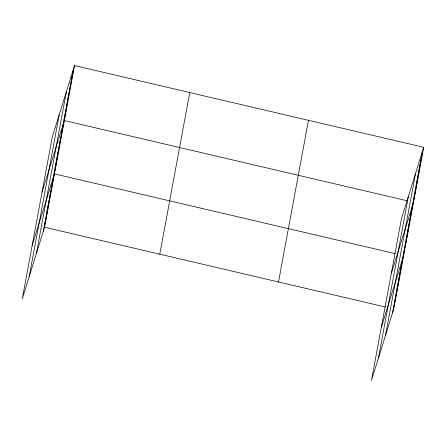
<?xml version="1.0" encoding="UTF-8"?>
<svg xmlns="http://www.w3.org/2000/svg" width="446" height="446" viewBox="0 0 446 446"><rect width="100%" height="100%" fill="white"/><g stroke="black" fill="none" stroke-linecap="round" stroke-linejoin="round"><path stroke-width="0.67" d="M29.241 276.431L59.206 114.778M36.388 253.479L66.354 91.826M43.323 231.201L73.295 69.548M74.527 65.584L52.266 137.05L22.3 298.703L44.561 227.237L74.527 65.584L423.7 147.297L393.734 308.95L371.473 380.416L401.439 218.763L423.7 147.297M159.785 254.203L189.756 92.551M278.505 281.983L308.47 120.331M378.414 358.138L408.38 196.485M385.561 335.186L415.527 173.533M392.497 312.908L422.468 151.255M72.364 74.543L73.601 70.585M71.438 79.544L72.676 75.58M70.513 84.539L71.75 80.575M69.587 89.534L70.819 85.571M68.662 94.53L69.894 90.566M67.736 99.53L68.968 95.567M66.811 104.526L68.043 100.562M65.88 109.521L67.117 105.557M64.954 114.516L66.192 110.552M64.029 119.511L65.267 115.553M42.08 192.014L64.335 120.548L407.109 200.761M62.206 129.362L63.438 125.398M61.308 134.207L62.54 130.249M60.405 139.057L61.643 135.099M59.508 143.907L60.74 139.944M58.61 148.758L59.842 144.794M57.707 153.608L58.944 149.644M56.809 158.458L58.047 154.494M55.912 163.308L57.144 159.345M55.014 168.159L56.246 164.195M54.111 173.003L55.349 169.045M32.19 245.361L54.451 173.895L395.301 253.657M52.316 182.704L53.548 178.74M51.418 187.554L52.65 183.59M50.515 192.404L51.753 188.441M49.617 197.255L50.855 193.291M48.72 202.105L49.952 198.141M47.822 206.955L49.054 202.991M46.919 211.805L48.157 207.842M46.022 216.65L47.254 212.692M45.124 221.5L46.356 217.536M44.226 226.351L45.459 222.387M421.537 156.256L422.775 152.292M420.611 161.251L421.849 157.287M419.686 166.246L420.924 162.283M418.761 171.242L419.993 167.283M417.835 176.242L419.067 172.279M416.91 181.238L418.142 177.274M415.984 186.233L417.216 182.269M415.053 191.228L416.291 187.27M414.128 196.229L415.365 192.265M413.202 201.224L414.44 197.26M391.253 273.721L413.509 202.255M411.379 211.07L412.611 207.106M410.476 215.92L411.714 211.956M409.579 220.77L410.816 216.806M408.681 225.62L409.913 221.656M407.783 230.465L409.015 226.507M406.88 235.315L408.118 231.357M405.983 240.165L407.22 236.202M405.085 245.016L406.317 241.052M404.188 249.866L405.42 245.902M403.284 254.716L404.522 250.752M381.363 327.069L403.624 255.603M401.489 264.417L402.721 260.453M400.592 269.261L401.824 265.303M399.688 274.112L400.926 270.153M398.791 278.962L400.023 274.998M397.893 283.812L399.125 279.848M396.996 288.662L398.228 284.699M396.093 293.513L397.33 289.549M395.195 298.363L396.427 294.399M394.297 303.213L395.53 299.249M393.4 308.063L394.632 304.1M44.561 227.237L385.411 306.999"/></g></svg>
